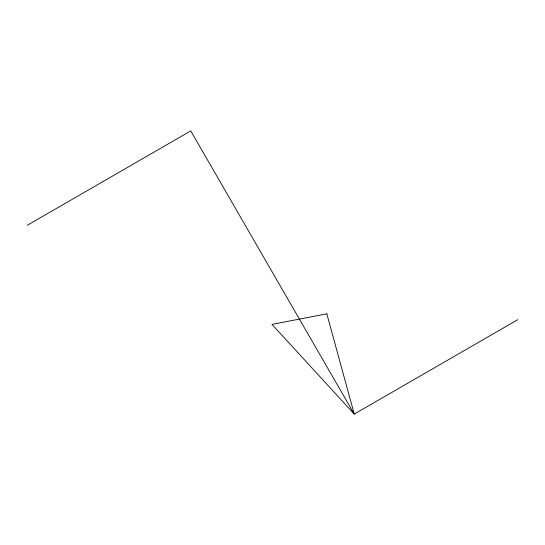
<?xml version="1.0" encoding="UTF-8"?>
<svg xmlns="http://www.w3.org/2000/svg" width="545" height="545" viewBox="0 0 545 545"><rect width="100%" height="100%" fill="white"/><g stroke="black" fill="none" stroke-linecap="round" stroke-linejoin="round"><path stroke-width="0.82" d="M27.25 225.303L190.75 130.909L354.25 414.091L517.75 319.697M326.83 313.831L271.989 324.384L354.25 414.091L326.83 313.831"/></g></svg>
